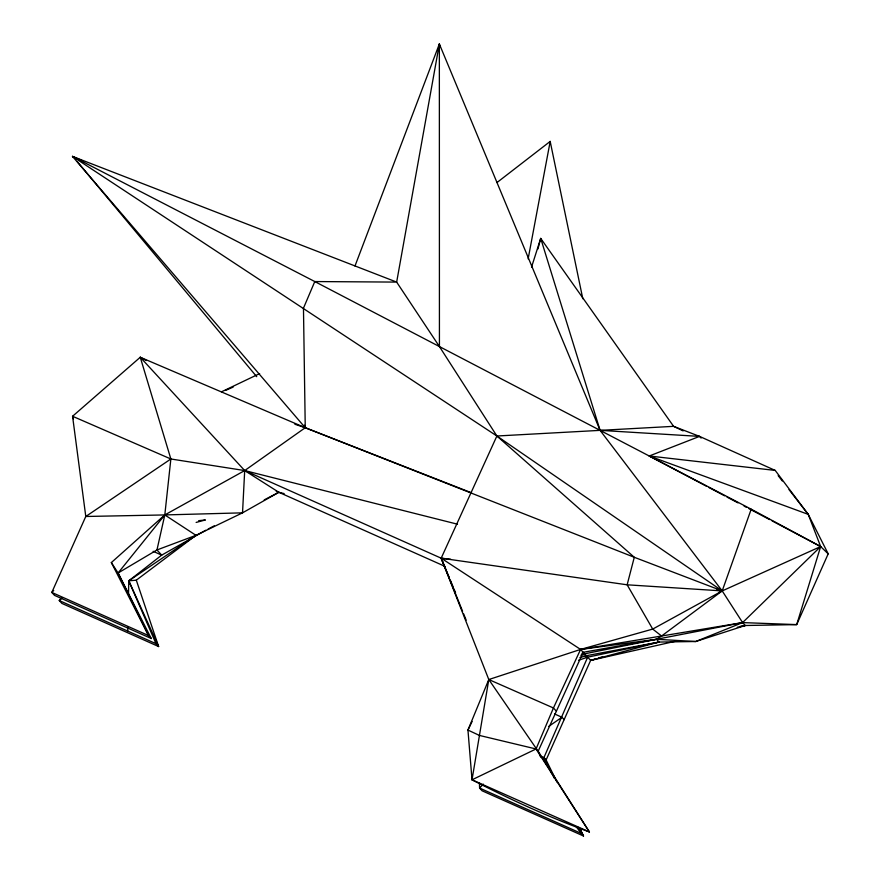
<?xml version="1.0" encoding="UTF-8"?>
<svg xmlns="http://www.w3.org/2000/svg" width="880" height="880" viewBox="0 0 880 880"><rect width="100%" height="100%" fill="white"/><g stroke="black" fill="none" stroke-linecap="round" stroke-linejoin="round"><path stroke-width="1.32" d="M127.721 631.081L127.809 627M128.491 594.407L128.777 580.833L161.7 555.126L205.733 530.266M146.212 360.525L140.261 357.258L170.863 458.986L164.802 514.932L156.959 549.956L118.085 573.001L148.566 635.569L151.261 638.517L54.516 595.375L51.81 592.427L85.789 516.483L72.567 416.273L140.261 357.258L305.25 427.724L634.282 557.282L722.205 590.909L742.599 622.589L745.261 625.504L796.697 624.613L828.19 553.839L808.236 514.371L775.214 470.426L699.556 436.392L673.596 426.338L496.892 436.007L72.501 156.409L305.25 427.724L471.526 492.8M828.19 553.839L820.655 546.557L722.205 590.909L652.718 629.079L580.58 649.429L488.796 679.547L538.142 751.267L589.402 831.952C549.197 817.289 510.037 799.447 472.021 779.801L488.796 679.547L441.177 558.184L244.695 470.569L170.863 458.986L72.567 416.273L73.469 418.858M716.749 590.271L722.205 590.909L496.892 436.007L441.177 558.184L627.143 584.804L722.205 590.909L600.083 430.353L439.351 44L396.66 282.095L439.428 346.566L496.892 436.007L634.282 557.282L627.143 584.804L652.718 629.079L661.584 636.009L722.205 590.909L751.201 509.179L314.787 281.556L72.501 156.409L396.66 282.095L314.787 281.556L303.468 308.165L305.25 427.724L244.695 470.569L164.802 514.932L111.353 562.562L148.566 635.569L51.81 592.427L53.702 590.48M528.143 258.863L550.187 141.416L497.013 182.523M537.933 248.952L540.705 238.381L673.596 426.338L683.155 430.914M789.008 489.61L808.236 514.371L820.655 546.557L796.697 624.613L742.599 622.589L580.58 649.429L441.177 558.184L462.594 611.292M531.542 267.135L540.705 238.381L600.083 430.353L699.556 436.392L701.118 438.097M354.981 266.002L439.351 44L439.923 46.684M551.705 773.454L543.928 757.581L587.664 657.173L659.043 642.059L695.75 641.509L745.261 625.504L739.871 626.538M751.201 509.179L820.655 546.557L742.599 622.589L656.513 639.287L583.198 652.289L538.142 751.267L541.145 757.383M556.963 782.034L546.106 759.957L590.634 660.407L595.87 658.812M742.599 622.589L695.75 641.509L656.513 639.287L580.58 649.429L553.443 707.971L536.041 748.979L472.021 779.801L467.951 730.07L488.796 679.547L553.443 707.971L556.171 710.952M472.12 721.457L467.951 730.07L479.446 735.438L536.041 748.979L589.402 831.952L472.021 779.801M60.918 598.411L59.257 600.545L61.875 603.405L158.62 646.547L136.301 580.173L195.976 535.326L242.528 512.842L278.85 492.294L284.163 493.603M151.261 638.517L118.085 573.001L164.802 514.932L242.528 512.842L244.695 470.569L140.261 357.258M483.296 784.135L479.589 788.062L482.075 790.779L583.495 836L579.876 828.641M62.359 597.85L59.257 600.545L156.002 643.687L158.62 646.547L128.777 580.833L195.976 535.326L164.802 514.932L85.789 516.483L170.863 458.986M548.658 726.451L561.957 717.266L564.135 719.642M580.822 655.259L584.617 653.84L656.513 639.287L661.584 636.009M208.164 529.001L214.258 525.833M264.231 499.884L278.85 492.294L444.994 566.379M221.584 391.776L259.644 373.604M225.61 390.401L233.156 387.09M699.556 436.392L649.242 455.994L706.387 486.178M195.976 535.326L156.959 549.956L161.7 555.126L153.142 551.309M578.545 660.253L587.664 657.173L583.693 656.106M598.488 658.02L602.415 656.821M579.909 657.58L586.333 655.71L659.043 642.059L656.513 639.287M580.58 649.429L590.634 660.407L659.043 642.059M196.13 522.423L205.392 519.959L198.649 520.685M590.634 660.407L675.917 641.157M737.264 627.308L745.261 625.504M136.301 580.173L128.777 580.833L156.002 643.687M775.214 470.426L649.242 455.994L808.236 514.371M450.736 559.295L441.177 558.184L449.394 577.918M581.922 653.301L584.617 653.84M457.512 524.205L244.695 470.569L278.85 492.294L276.265 491.414M718.223 589.897L722.205 590.909L717.09 588.907M294.866 424.248L303.952 427.284M540.166 756.195L543.928 757.581L546.106 759.957M81.279 160.325L72.501 156.409L74.811 157.894M554.543 713.944L561.957 717.266M708.818 487.465L724.614 495.814M727.045 497.101L737.99 502.876M744.073 506.088L746.504 507.375M748.935 508.662L769.593 519.574M772.035 520.861L820.655 546.557M77.396 161.766L256.707 376.673M778.151 475.618L782.331 480.997M576.158 826.738L583.495 836L579.788 828.652M111.353 562.562L118.085 573.001M543.928 757.581L554.433 778.404M578.039 827.2L581.031 833.316L479.589 788.062L479.413 782.573M450.417 580.382L452.98 586.553M454.014 589.017L455.543 592.713M463.617 613.822L466.169 620.147M304.326 425.183L305.25 427.724M550.187 141.416L582.791 298.738M439.351 44L439.428 346.566"/></g></svg>
